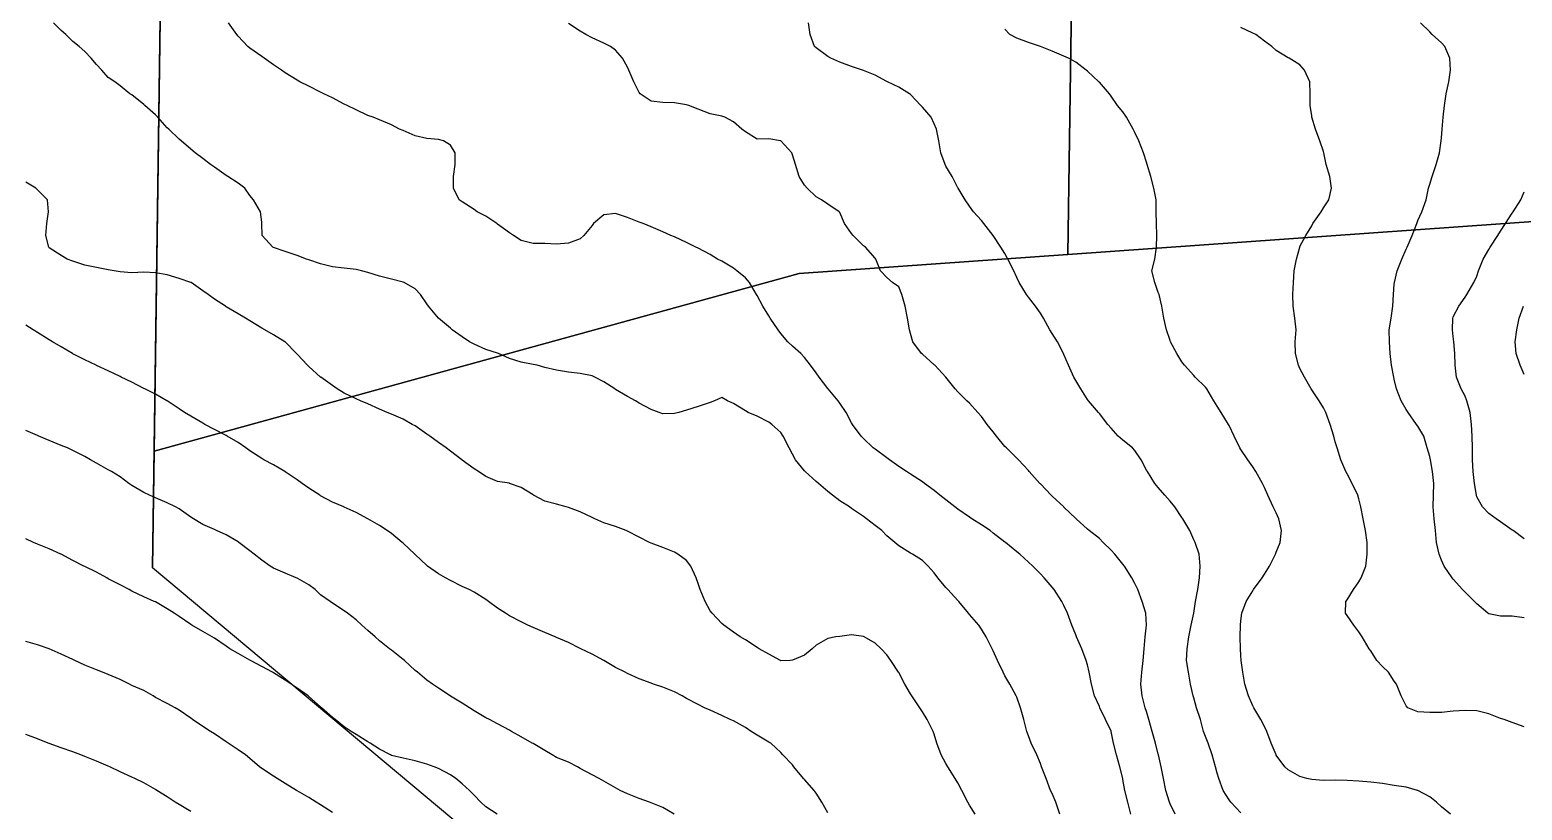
# Model space of a CAD drawing. Extents: x -280806 to 176394, y -263086 to 194114.
# Drawn here: x -102989 to 23831, y -132412 to -66166 of the extents above; entities that cross this region are included whole.
import ezdxf

# ---------------------------------------------------------------- set-up
doc = ezdxf.new("R2010")
doc.units = 0

msp = doc.modelspace()

# ---------------------------------------------------------------- linework, layer by layer
at = {"layer": 'CONTOURS'}
for points in [[(-15457.4443, -132743.6918, 509016), (-15785.2567, -131741.0522, 509016), (-16111.4232, -131013.2203, 509016), (-16238.6772, -130738.4431, 509016), (-16630.5586, -129735.8035, 509016), (-17005.6759, -128733.1639, 509016), (-17114.0628, -128466.8602, 509016), (-17426.4828, -127730.5243, 509016), (-17883.4085, -126727.9152, 509016), (-18116.6719, -126094.5408, 509016), (-18250.4791, -125725.2756, 509016), (-18514.5274, -124722.636, 509016), (-18800.3993, -123719.9964, 509016), (-19119.3115, -122831.7482, 509016), (-19172.0724, -122717.3873, 509016), (-19712.178, -121714.7477, 509016), (-20121.9511, -120998.3153, 509016), (-20277.6734, -120712.1081, 509016), (-20742.6154, -119709.499, 509016), (-21124.5602, -118900.9865, 509016), (-21216.0917, -118706.8594, 509016), (-21732.0876, -117704.2198, 509016), (-22127.1998, -117044.3582, 509016), (-22355.0683, -116701.5802, 509016), (-23129.8394, -115808.699, 509016), (-23217.7133, -115698.971, 509016), (-24055.0598, -114696.3314, 509016), (-24132.479, -114604.5562, 509016), (-24971.0753, -113693.6918, 509016), (-25135.0882, -113507.6114, 509016), (-25833.2935, -112691.0522, 509016), (-26137.7278, -112259.364, 509016), (-26635.5271, -111688.4431, 509016), (-27140.3674, -111224.507, 509016), (-27968.4785, -110685.8035, 509016), (-28143.007, -110587.1093, 509016), (-29145.6161, -109985.5255, 509016), (-29466.2352, -109683.1639, 509016), (-30148.2557, -109109.957, 509016), (-30595.2144, -108680.5243, 509016), (-31150.8953, -108238.6558, 509016), (-31882.2019, -107677.9152, 509016), (-32153.5349, -107490.4327, 509016), (-33156.144, -106813.8986, 509016), (-33345.4553, -106675.2756, 509016), (-34158.7836, -106152.1778, 509016), (-34771.3706, -105672.636, 509016), (-35161.4232, -105369.4514, 509016), (-35980.1465, -104669.9964, 509016), (-36164.0628, -104517.505, 509016), (-37104.4622, -103667.3873, 509016), (-37166.6719, -103599.996, 509016), (-37930.6531, -102664.7477, 509016), (-38169.3115, -102193.9231, 509016), (-38450.6114, -101662.1081, 509016), (-38968.9543, -100659.499, 509016), (-39171.9511, -100361.1302, 509016), (-39940.9006, -99656.8594, 509016), (-40174.5602, -99482.6966, 509016), (-41177.1998, -98972.2786, 509016), (-41941.1201, -98654.2198, 509016), (-42179.8394, -98502.1855, 509016), (-43182.479, -97882.1918, 509016), (-43693.2324, -97651.5802, 509016), (-44185.0882, -97375.8581, 509016), (-44817.2434, -97651.5802, 509016), (-45187.7278, -97816.355, 509016), (-46190.3674, -98132.4326, 509016), (-47193.007, -98452.7774, 509016), (-47827.0214, -98654.2198, 509016), (-48195.6161, -98741.9107, 509016), (-49198.2557, -98759.4062, 509016), (-49499.0323, -98654.2198, 509016), (-50200.8953, -98408.49, 509016), (-51203.5349, -97848.6638, 509016), (-51508.914, -97651.5802, 509016), (-52206.144, -97285.1191, 509016), (-53208.7836, -96696.6722, 509016), (-53280.9907, -96648.971, 509016), (-54211.4232, -96044.2783, 509016), (-54965.0717, -95646.3314, 509016), (-55214.0628, -95534.4698, 509016), (-56216.6719, -95348.1761, 509016), (-57219.3115, -95217.8741, 509016), (-58221.9511, -95044.5038, 509016), (-59224.5602, -94818.8909, 509016), (-59886.7382, -94643.6918, 509016), (-60227.1998, -94576.1786, 509016), (-61229.8394, -94368.366, 509016), (-62232.479, -94066.2178, 509016), (-63164.6184, -93641.0522, 509016), (-63235.0882, -93619.9906, 509016), (-64237.7278, -93293.3059, 509016), (-65240.3674, -92846.0119, 509016), (-65628.9264, -92638.4431, 509016), (-66243.007, -92240.0086, 509016), (-67093.6123, -91635.8035, 509016), (-67245.6161, -91498.1863, 509016), (-68248.2557, -90640.3877, 509016), (-68256.4548, -90633.1639, 509016), (-69115.6555, -89630.5243, 509016), (-69250.8953, -89427.5885, 509016), (-69802.9186, -88627.9152, 509016), (-70253.5349, -88140.6314, 509016), (-71181.9557, -87625.2756, 509016), (-71256.144, -87596.0758, 509016), (-72258.7836, -87326.6326, 509016), (-73261.4232, -87073.5876, 509016), (-74264.0628, -86765.3738, 509016), (-74805.1438, -86622.636, 509016), (-75266.6719, -86525.0695, 509016), (-76269.3115, -86407.2948, 509016), (-77271.9511, -86271.5369, 509016), (-78274.5602, -86041.5958, 509016), (-79277.1998, -85686.1685, 509016), (-79486.2012, -85619.9964, 509016), (-80279.8394, -85320.5914, 509016), (-81282.479, -84975.4663, 509016), (-82285.0882, -84637.3822, 509016), (-82342.1467, -84617.3873, 509016), (-83244.69, -83614.7477, 509016), (-83274.8042, -82612.1081, 509016), (-83287.7278, -82490.9806, 509016), (-83398.5835, -81609.499, 509016), (-83970.5102, -80606.8594, 509016), (-84290.3674, -80238.4781, 509016), (-84707.8824, -79604.2198, 509016), (-85293.007, -79178.4446, 509016), (-86163.7596, -78601.5802, 509016), (-86295.6161, -78518.4002, 509016), (-87298.2557, -77830.9848, 509016), (-87626.6472, -77598.971, 509016), (-88300.8953, -77079.1042, 509016), (-88935.1536, -76596.3314, 509016), (-89303.5349, -76280.2234, 509016), (-90140.089, -75593.6918, 509016), (-90306.144, -75456.8671, 509016), (-91187.5951, -74591.0522, 509016), (-91308.7836, -74471.2658, 509016), (-92119.8259, -73588.4431, 509016), (-92311.4232, -73391.2375, 509016), (-93227.652, -72585.8035, 509016), (-93314.0628, -72501.2215, 509016), (-94316.6719, -71682.5592, 509016), (-94479.5266, -71583.1639, 509016), (-95319.3115, -70929.0326, 509016), (-95773.9207, -70580.5243, 509016), (-96321.9511, -70196.6592, 509016), (-96875.3155, -69577.9152, 509016), (-97324.5602, -69113.4914, 509016), (-97771.6714, -68575.2756, 509016), (-98327.1998, -68015.4494, 509016), (-98798.9388, -67572.636, 509016), (-99329.8394, -67142.1974, 509016), (-99916.3356, -66569.9964, 509016), (-100332.479, -66219.1106, 509016), (-100986.0007, -65567.3873, 509016)], [(-9430.7558, -132743.6918, 505968), (-9666.031, -131741.0522, 505968), (-9921.5448, -130738.4431, 505968), (-10095.6161, -129808.285, 505968), (-10110.978, -129735.8035, 505968), (-10354.7266, -128733.1639, 505968), (-10634.5634, -127730.5243, 505968), (-10907.969, -126727.9152, 505968), (-11089.8432, -125725.2756, 505968), (-11098.2557, -125704.6406, 505968), (-11566.8247, -124722.636, 505968), (-12057.126, -123719.9964, 505968), (-12100.8953, -123611.4876, 505968), (-12511.339, -122717.3873, 505968), (-12779.7458, -121714.7477, 505968), (-12964.3937, -120712.1081, 505968), (-13103.5349, -120089.2188, 505968), (-13209.6053, -119709.499, 505968), (-13592.6779, -118706.8594, 505968), (-14036.1314, -117704.2198, 505968), (-14106.144, -117540.2678, 505968), (-14440.6925, -116701.5802, 505968), (-14817.3948, -115698.971, 505968), (-15108.7836, -115050.3871, 505968), (-15290.1091, -114696.3314, 505968), (-15935.2488, -113693.6918, 505968), (-16111.4232, -113472.3156, 505968), (-16778.5999, -112691.0522, 505968), (-17114.0628, -112350.4078, 505968), (-17756.124, -111688.4431, 505968), (-18116.6719, -111351.883, 505968), (-18862.0603, -110685.8035, 505968), (-19119.3115, -110476.8326, 505968), (-20074.5547, -109683.1639, 505968), (-20121.9511, -109648.4472, 505968), (-21124.5602, -108885.7462, 505968), (-21391.5955, -108680.5243, 505968), (-22127.1998, -108181.8715, 505968), (-22949.3674, -107677.9152, 505968), (-23129.8394, -107550.204, 505968), (-24132.479, -106847.3352, 505968), (-24376.1057, -106675.2756, 505968), (-25135.0882, -106073.2346, 505968), (-25652.0594, -105672.636, 505968), (-26137.7278, -105263.7773, 505968), (-26962.4556, -104669.9964, 505968), (-27140.3674, -104535.6406, 505968), (-28143.007, -103885.045, 505968), (-28495.752, -103667.3873, 505968), (-29145.6161, -103242.3437, 505968), (-29936.1149, -102664.7477, 505968), (-30148.2557, -102486.9883, 505968), (-31150.8953, -101776.2862, 505968), (-31311.6773, -101662.1081, 505968), (-32153.5349, -100866.8849, 505968), (-32340.4078, -100659.499, 505968), (-33071.4706, -99656.8594, 505968), (-33156.144, -99520.7662, 505968), (-33628.8278, -98654.2198, 505968), (-34158.7836, -97854.9732, 505968), (-34285.7633, -97651.5802, 505968), (-35131.7052, -96648.971, 505968), (-35161.4232, -96610.7186, 505968), (-35912.5418, -95646.3314, 505968), (-36164.0628, -95288.862, 505968), (-36638.0878, -94643.6918, 505968), (-37166.6719, -93992.3342, 505968), (-37467.5705, -93641.0522, 505968), (-38169.3115, -93026.3926, 505968), (-38561.3758, -92638.4431, 505968), (-39171.9511, -91952.003, 505968), (-39387.0485, -91635.8035, 505968), (-40064.1312, -90633.1639, 505968), (-40174.5602, -90439.4026, 505968), (-40686.5938, -89630.5243, 505968), (-41177.1998, -88732.0044, 505968), (-41247.2124, -88627.9152, 505968), (-41820.5412, -87625.2756, 505968), (-42179.8394, -87219.0077, 505968), (-42895.8146, -86622.636, 505968), (-43182.479, -86411.4096, 505968), (-44185.0882, -85816.2571, 505968), (-44541.5822, -85619.9964, 505968), (-45187.7278, -85223.2687, 505968), (-46190.3674, -84708.3396, 505968), (-46384.2506, -84617.3873, 505968), (-47193.007, -84218.3736, 505968), (-48195.6161, -83745.8422, 505968), (-48510.5659, -83614.7477, 505968), (-49198.2557, -83311.8679, 505968), (-50200.8953, -82899.3516, 505968), (-50859.5681, -82612.1081, 505968), (-51203.5349, -82502.4715, 505968), (-52206.144, -82100.989, 505968), (-53208.7836, -81752.9988, 505968), (-54211.4232, -81867.6341, 505968), (-55079.5241, -82612.1081, 505968), (-55214.0628, -82773.6521, 505968), (-55913.7617, -83614.7477, 505968), (-56216.6719, -83897.1449, 505968), (-57219.3115, -84288.5995, 505968), (-58221.9511, -84348.9499, 505968), (-59224.5602, -84307.2533, 505968), (-60227.1998, -84307.4666, 505968), (-61229.8394, -84051.8614, 505968), (-61890.2191, -83614.7477, 505968), (-62232.479, -83411.9338, 505968), (-63235.0882, -82669.1362, 505968), (-63302.5099, -82612.1081, 505968), (-64237.7278, -81992.2668, 505968), (-64968.3029, -81609.499, 505968), (-65240.3674, -81425.6131, 505968), (-66243.007, -80776.6025, 505968), (-66502.3003, -80606.8594, 505968), (-66988.1515, -79604.2198, 505968), (-66986.5666, -78601.5802, 505968), (-66832.7035, -77598.971, 505968), (-66849.7723, -76596.3314, 505968), (-67245.6161, -75958.2326, 505968), (-67823.1206, -75593.6918, 505968), (-68248.2557, -75480.5806, 505968), (-69250.8953, -75396.4253, 505968), (-70253.5349, -75171.6353, 505968), (-71256.144, -74719.4035, 505968), (-71566.1561, -74591.0522, 505968), (-72258.7836, -74237.4233, 505968), (-73261.4232, -73801.7422, 505968), (-73819.6644, -73588.4431, 505968), (-74264.0628, -73445.8272, 505968), (-75266.6719, -72961.9267, 505968), (-76025.1972, -72585.8035, 505968), (-76269.3115, -72462.6338, 505968), (-77271.9511, -71944.23, 505968), (-78008.3174, -71583.1639, 505968), (-78274.5602, -71443.3826, 505968), (-79277.1998, -70951.8317, 505968), (-80032.1894, -70580.5243, 505968), (-80279.8394, -70443.8825, 505968), (-81282.479, -69820.9627, 505968), (-81615.473, -69577.9152, 505968), (-82285.0882, -69122.5135, 505968), (-83062.9987, -68575.2756, 505968), (-83287.7278, -68415.1032, 505968), (-84290.3674, -67705.0411, 505968), (-84456.0566, -67572.636, 505968), (-85293.007, -66705.5105, 505968), (-85385.3614, -66569.9964, 505968), (-86116.3937, -65567.3873, 505968)], [(-5649.0108, -132743.6918, 502920), (-6085.0882, -131890.2518, 502920), (-6146.1091, -131741.0522, 502920), (-6445.2094, -130738.4431, 502920), (-6648.9072, -129735.8035, 502920), (-6835.1705, -128733.1639, 502920), (-7067.2757, -127730.5243, 502920), (-7087.7278, -127660.4508, 502920), (-7334.7986, -126727.9152, 502920), (-7623.9319, -125725.2756, 502920), (-7889.687, -124722.636, 502920), (-8090.3674, -124050.6434, 502920), (-8196.4073, -123719.9964, 502920), (-8457.438, -122717.3873, 502920), (-8566.1297, -121714.7477, 502920), (-8485.4491, -120712.1081, 502920), (-8380.2931, -119709.499, 502920), (-8296.8389, -118706.8594, 502920), (-8201.6194, -117704.2198, 502920), (-8092.501, -116701.5802, 502920), (-8156.7833, -115698.971, 502920), (-8448.3854, -114696.3314, 502920), (-8833.4393, -113693.6918, 502920), (-9093.007, -113166.1745, 502920), (-9330.69, -112691.0522, 502920), (-9964.0949, -111688.4431, 502920), (-10095.6161, -111535.3421, 502920), (-10793.4557, -110685.8035, 502920), (-11098.2557, -110344.8847, 502920), (-11765.2495, -109683.1639, 502920), (-12100.8953, -109350.3833, 502920), (-12962.8087, -108680.5243, 502920), (-13103.5349, -108561.0427, 502920), (-14080.7846, -107677.9152, 502920), (-14106.144, -107650.3613, 502920), (-15108.7836, -106676.3424, 502920), (-15109.8504, -106675.2756, 502920), (-16111.4232, -105743.441, 502920), (-16191.4637, -105672.636, 502920), (-17114.0628, -104709.1327, 502920), (-17154.7231, -104669.9964, 502920), (-18057.2969, -103667.3873, 502920), (-18116.6719, -103588.0478, 502920), (-18976.4518, -102664.7477, 502920), (-19119.3115, -102541.3342, 502920), (-19979.1218, -101662.1081, 502920), (-20121.9511, -101526.4416, 502920), (-20848.8686, -100659.499, 502920), (-21124.5602, -100306.7844, 502920), (-21632.3266, -99656.8594, 502920), (-22127.1998, -98997.9427, 502920), (-22418.802, -98654.2198, 502920), (-23129.8394, -97859.7586, 502920), (-23352.2825, -97651.5802, 502920), (-24132.479, -96902.2294, 502920), (-24340.0478, -96648.971, 502920), (-25135.0882, -95662.181, 502920), (-25148.4994, -95646.3314, 502920), (-26087.3748, -94643.6918, 502920), (-26137.7278, -94594.9543, 502920), (-27140.3674, -93707.8034, 502920), (-27210.959, -93641.0522, 502920), (-27937.7546, -92638.4431, 502920), (-28143.007, -91938.8052, 502920), (-28225.4554, -91635.8035, 502920), (-28408.5487, -90633.1639, 502920), (-28602.8587, -89630.5243, 502920), (-28879.9219, -88627.9152, 502920), (-29145.6161, -87976.3442, 502920), (-29684.3806, -87625.2756, 502920), (-30148.2557, -87179.7494, 502920), (-30688.026, -86622.636, 502920), (-31081.279, -85619.9964, 502920), (-31150.8953, -85543.5221, 502920), (-31983.6698, -84617.3873, 502920), (-32153.5349, -84497.479, 502920), (-33018.0696, -83614.7477, 502920), (-33156.144, -83458.5682, 502920), (-33769.615, -82612.1081, 502920), (-34158.7836, -81680.8222, 502920), (-34223.4926, -81609.499, 502920), (-35161.4232, -80962.5305, 502920), (-35702.2298, -80606.8594, 502920), (-36164.0628, -80350.675, 502920), (-36935.6335, -79604.2198, 502920), (-37166.6719, -79338.1598, 502920), (-37617.1968, -78601.5802, 502920), (-37931.2018, -77598.971, 502920), (-38169.3115, -76785.2465, 502920), (-38240.4823, -76596.3314, 502920), (-39171.9511, -75598.6296, 502920), (-39192.4337, -75593.6918, 502920), (-40174.5602, -75415.8106, 502920), (-41177.1998, -75434.19, 502920), (-42179.8394, -74830.9298, 502920), (-42470.4053, -74591.0522, 502920), (-43182.479, -73973.9846, 502920), (-43939.0536, -73588.4431, 502920), (-44185.0882, -73493.8332, 502920), (-45187.7278, -73290.745, 502920), (-46190.3674, -72885.6353, 502920), (-46994.8565, -72585.8035, 502920), (-47193.007, -72518.6256, 502920), (-48195.6161, -72346.8708, 502920), (-49198.2557, -72331.5698, 502920), (-50200.8953, -72206.419, 502920), (-51133.6442, -71583.1639, 502920), (-51203.5349, -71479.7453, 502920), (-51662.2894, -70580.5243, 502920), (-52087.9426, -69577.9152, 502920), (-52206.144, -69325.7846, 502920), (-52610.2174, -68575.2756, 502920), (-53208.7836, -67895.0839, 502920), (-53648.7929, -67572.636, 502920), (-54211.4232, -67300.3277, 502920), (-55214.0628, -66852.0583, 502920), (-55726.8583, -66569.9964, 502920), (-56216.6719, -66271.6886, 502920), (-57219.3115, -65634.5347, 502920)], [(-69.3115, -132644.6623, 499872), (-938.7535, -131741.0522, 499872), (-1071.9511, -131549.7293, 499872), (-1591.4827, -130738.4431, 499872), (-1939.0766, -129735.8035, 499872), (-2074.5602, -129273.9706, 499872), (-2215.6217, -128733.1639, 499872), (-2508.1382, -127730.5243, 499872), (-2856.0065, -126727.9152, 499872), (-3077.1998, -126146.6921, 499872), (-3243.2549, -125725.2756, 499872), (-3503.9503, -124722.636, 499872), (-3830.0254, -123719.9964, 499872), (-4079.8394, -122888.6849, 499872), (-4126.5043, -122717.3873, 499872), (-4345.747, -121714.7477, 499872), (-4532.376, -120712.1081, 499872), (-4679.8687, -119709.499, 499872), (-4648.4438, -118706.8594, 499872), (-4497.1411, -117704.2198, 499872), (-4296.8266, -116701.5802, 499872), (-4083.1313, -115698.971, 499872), (-4079.8394, -115679.2505, 499872), (-3916.8019, -114696.3314, 499872), (-3742.2125, -113693.6918, 499872), (-3595.9999, -112691.0522, 499872), (-3543.0866, -111688.4431, 499872), (-3611.7886, -110685.8035, 499872), (-3970.9649, -109683.1639, 499872), (-4079.8394, -109451.8207, 499872), (-4423.2881, -108680.5243, 499872), (-5007.9859, -107677.9152, 499872), (-5082.479, -107555.2027, 499872), (-5698.6932, -106675.2756, 499872), (-6085.0882, -106189.1806, 499872), (-6534.3329, -105672.636, 499872), (-7087.7278, -105009.3912, 499872), (-7377.8974, -104669.9964, 499872), (-8021.3302, -103667.3873, 499872), (-8090.3674, -103545.7111, 499872), (-8541.3799, -102664.7477, 499872), (-9093.007, -101886.197, 499872), (-9279.9713, -101662.1081, 499872), (-10095.6161, -101009.6532, 499872), (-10509.4735, -100659.499, 499872), (-11098.2557, -99971.1082, 499872), (-11374.4045, -99656.8594, 499872), (-12100.8953, -98746.3913, 499872), (-12179.8994, -98654.2198, 499872), (-13017.9166, -97651.5802, 499872), (-13103.5349, -97535.4514, 499872), (-13682.3806, -96648.971, 499872), (-14106.144, -95934.9466, 499872), (-14260.007, -95646.3314, 499872), (-14717.329, -94643.6918, 499872), (-15108.7836, -93741.7886, 499872), (-15154.8389, -93641.0522, 499872), (-15659.5877, -92638.4431, 499872), (-16111.4232, -91957.0627, 499872), (-16317.3461, -91635.8035, 499872), (-16858.9452, -90633.1639, 499872), (-17114.0628, -90231.1327, 499872), (-17520.2088, -89630.5243, 499872), (-18116.6719, -88865.9945, 499872), (-18295.6505, -88627.9152, 499872), (-18919.5761, -87625.2756, 499872), (-19119.3115, -87183.2546, 499872), (-19363.7916, -86622.636, 499872), (-19868.9976, -85619.9964, 499872), (-20121.9511, -85155.2983, 499872), (-20467.4419, -84617.3873, 499872), (-21124.5602, -83623.0992, 499872), (-21130.2295, -83614.7477, 499872), (-21923.2886, -82612.1081, 499872), (-22127.1998, -82346.4749, 499872), (-22800.564, -81609.499, 499872), (-23129.8394, -81147.1174, 499872), (-23511.3271, -80606.8594, 499872), (-24106.4796, -79604.2198, 499872), (-24132.479, -79563.9557, 499872), (-24604.1266, -78601.5802, 499872), (-25135.0882, -77728.633, 499872), (-25202.8757, -77598.971, 499872), (-25572.3542, -76596.3314, 499872), (-25730.6064, -75593.6918, 499872), (-25925.4955, -74591.0522, 499872), (-26137.7278, -74140.7102, 499872), (-26379.3427, -73588.4431, 499872), (-27140.3674, -72737.6549, 499872), (-27271.4618, -72585.8035, 499872), (-28143.007, -71657.9009, 499872), (-28226.7965, -71583.1639, 499872), (-29145.6161, -71026.0505, 499872), (-30089.9779, -70580.5243, 499872), (-30148.2557, -70557.3595, 499872), (-31150.8953, -70011.4322, 499872), (-32153.5349, -69603.0307, 499872), (-32221.6577, -69577.9152, 499872), (-33156.144, -69270.8292, 499872), (-34158.7836, -68895.7118, 499872), (-34924.1364, -68575.2756, 499872), (-35161.4232, -68417.2063, 499872), (-36164.0628, -67684.8329, 499872), (-36299.6074, -67572.636, 499872), (-36675.6086, -66569.9964, 499872), (-36805.1791, -65567.3873, 499872)], [(23993.856, -116073.4788, 490728), (22991.2164, -115956.1003, 490728), (21988.5768, -115931.1982, 490728), (20985.9372, -115749.1716, 490728), (20923.3313, -115698.971, 490728), (19983.3281, -114909.3562, 490728), (19793.1634, -114696.3314, 490728), (18980.6885, -113907.1738, 490728), (18773.6378, -113693.6918, 490728), (17978.0489, -112798.098, 490728), (17886.487, -112691.0522, 490728), (17197.578, -111688.4431, 490728), (16975.4398, -111202.8967, 490728), (16778.8133, -110685.8035, 490728), (16564.9351, -109683.1639, 490728), (16475.0191, -108680.5243, 490728), (16357.7016, -107677.9152, 490728), (16271.1994, -106675.2756, 490728), (16289.9141, -105672.636, 490728), (16313.4446, -104669.9964, 490728), (16203.8995, -103667.3873, 490728), (16027.969, -102664.7477, 490728), (15972.8002, -102380.1559, 490728), (15771.9979, -101662.1081, 490728), (15482.7122, -100659.499, 490728), (14970.1606, -99817.4585, 490728), (14862.5357, -99656.8594, 490728), (14142.0799, -98654.2198, 490728), (13967.521, -98397.6391, 490728), (13540.5266, -97651.5802, 490728), (13154.2536, -96648.971, 490728), (12964.9118, -95810.832, 490728), (12926.0498, -95646.3314, 490728), (12737.1653, -94643.6918, 490728), (12614.7881, -93641.0522, 490728), (12547.0006, -92638.4431, 490728), (12532.4616, -91635.8035, 490728), (12707.6302, -90633.1639, 490728), (12840.2182, -89630.5243, 490728), (12892.0342, -88627.9152, 490728), (12964.9118, -87746.8603, 490728), (12974.7264, -87625.2756, 490728), (13197.6876, -86622.636, 490728), (13593.1351, -85619.9964, 490728), (13967.521, -84797.3717, 490728), (14044.9706, -84617.3873, 490728), (14485.4981, -83614.7477, 490728), (14876.9222, -82612.1081, 490728), (14970.1606, -82355.8018, 490728), (15306.2635, -81609.499, 490728), (15670.8958, -80606.8594, 490728), (15877.4892, -79604.2198, 490728), (15972.8002, -79252.7244, 490728), (16177.0466, -78601.5802, 490728), (16523.97, -77598.971, 490728), (16818.0106, -76596.3314, 490728), (16959.0415, -75593.6918, 490728), (16975.4398, -75336.1968, 490728), (17025.9146, -74591.0522, 490728), (17112.3864, -73588.4431, 490728), (17224.6138, -72585.8035, 490728), (17359.884, -71583.1639, 490728), (17594.0009, -70580.5243, 490728), (17727.2899, -69577.9152, 490728), (17680.686, -68575.2756, 490728), (17273.016, -67572.636, 490728), (16975.4398, -67274.7854, 490728), (16192.3476, -66569.9964, 490728), (15972.8002, -66329.7835, 490728), (15187.5744, -65567.3873, 490728)], [(17743.109, -132743.6918, 496824), (16975.4398, -132127.1119, 496824), (16538.1432, -131741.0522, 496824), (15972.8002, -131292.8743, 496824), (14970.1606, -130747.0385, 496824), (14947.6358, -130738.4431, 496824), (13967.521, -130474.8521, 496824), (12964.9118, -130309.3457, 496824), (11962.2722, -130162.615, 496824), (10959.6326, -130037.4031, 496824), (9956.993, -129956.753, 496824), (8954.3839, -129901.5233, 496824), (7951.7443, -129878.1146, 496824), (6949.1047, -129883.601, 496824), (5946.4651, -129813.558, 496824), (5532.6991, -129735.8035, 496824), (4943.856, -129560.0254, 496824), (3941.2164, -128999.9858, 496824), (3663.9398, -128733.1639, 496824), (2938.5768, -127746.8921, 496824), (2930.652, -127730.5243, 496824), (2511.0948, -126727.9152, 496824), (2137.3795, -125725.2756, 496824), (1935.9372, -125312.2411, 496824), (1635.3434, -124722.636, 496824), (1014.161, -123719.9964, 496824), (933.3281, -123567.383, 496824), (569.0921, -122717.3873, 496824), (261.7318, -121714.7477, 496824), (79.7357, -120712.1081, 496824), (-39.8983, -119709.499, 496824), (-69.3115, -119258.334, 496824), (-103.5406, -118706.8594, 496824), (-129.3571, -117704.2198, 496824), (-109.2098, -116701.5802, 496824), (-69.3115, -116336.9479, 496824), (4.4806, -115698.971, 496824), (372.1303, -114696.3314, 496824), (933.3281, -113790.1001, 496824), (998.8601, -113693.6918, 496824), (1732.8185, -112691.0522, 496824), (1935.9372, -112389.1783, 496824), (2350.5871, -111688.4431, 496824), (2873.563, -110685.8035, 496824), (2938.5768, -110513.8658, 496824), (3273.0338, -109683.1639, 496824), (3376.7573, -108680.5243, 496824), (3161.3551, -107677.9152, 496824), (2938.5768, -107178.8357, 496824), (2668.3716, -106675.2756, 496824), (2214.4634, -105672.636, 496824), (1935.9372, -105027.2525, 496824), (1757.7816, -104669.9964, 496824), (1189.6649, -103667.3873, 496824), (933.3281, -103274.2867, 496824), (511.8202, -102664.7477, 496824), (-69.3115, -101797.8355, 496824), (-154.6555, -101662.1081, 496824), (-645.1092, -100659.499, 496824), (-1071.9511, -99747.0192, 496824), (-1117.6102, -99656.8594, 496824), (-1738.7621, -98654.2198, 496824), (-2074.5602, -98125.8185, 496824), (-2369.0275, -97651.5802, 496824), (-2975.2442, -96648.971, 496824), (-3077.1998, -96511.7806, 496824), (-3944.051, -95646.3314, 496824), (-4079.8394, -95507.3122, 496824), (-4867.1988, -94643.6918, 496824), (-5082.479, -94347.6396, 496824), (-5527.0603, -93641.0522, 496824), (-6052.1088, -92638.4431, 496824), (-6085.0882, -92546.5154, 496824), (-6398.2397, -91635.8035, 496824), (-6615.2268, -90633.1639, 496824), (-6779.6664, -89630.5243, 496824), (-7027.2859, -88627.9152, 496824), (-7087.7278, -88455.1546, 496824), (-7393.8994, -87625.2756, 496824), (-7651.9735, -86622.636, 496824), (-7393.5641, -85619.9964, 496824), (-7254.0266, -84617.3873, 496824), (-7209.5563, -83614.7477, 496824), (-7240.3716, -82612.1081, 496824), (-7266.7063, -81609.499, 496824), (-7271.766, -80606.8594, 496824), (-7460.9858, -79604.2198, 496824), (-7732.5626, -78601.5802, 496824), (-8022.8542, -77598.971, 496824), (-8090.3674, -77401.3997, 496824), (-8343.0466, -76596.3314, 496824), (-8751.3262, -75593.6918, 496824), (-9093.007, -74890.884, 496824), (-9235.9277, -74591.0522, 496824), (-9785.9088, -73588.4431, 496824), (-10095.6161, -73134.3216, 496824), (-10543.4892, -72585.8035, 496824), (-11098.2557, -71786.5874, 496824), (-11236.7263, -71583.1639, 496824), (-12100.8953, -70613.1684, 496824), (-12130.6742, -70580.5243, 496824), (-13103.5349, -69680.0232, 496824), (-13222.3459, -69577.9152, 496824), (-14106.144, -68921.8027, 496824), (-14713.6409, -68575.2756, 496824), (-15108.7836, -68408.4586, 496824), (-16111.4232, -67968.4493, 496824), (-17089.4959, -67572.636, 496824), (-17114.0628, -67564.6807, 496824), (-18116.6719, -67250.0052, 496824), (-19119.3115, -66865.561, 496824), (-19695.7798, -66569.9964, 496824), (-20121.9511, -66117.0026, 496824)], [(23993.856, -125350.5545, 493776), (22991.2164, -124978.7899, 493776), (22297.2478, -124722.636, 493776), (21988.5768, -124624.5818, 493776), (20985.9372, -124228.3418, 493776), (19983.3281, -123979.1069, 493776), (18980.6885, -123949.3584, 493776), (17978.0489, -124015.3476, 493776), (16975.4398, -124112.0302, 493776), (15972.8002, -124134.4025, 493776), (14970.1606, -124068.5657, 493776), (14118.6713, -123719.9964, 493776), (13967.521, -123552.905, 493776), (13544.611, -122717.3873, 493776), (13141.0253, -121714.7477, 493776), (12964.9118, -121454.7533, 493776), (12478.2986, -120712.1081, 493776), (11962.2722, -120212.358, 493776), (11492.5754, -119709.499, 493776), (10959.6326, -118873.3716, 493776), (10832.0129, -118706.8594, 493776), (10238.171, -117704.2198, 493776), (9956.993, -117276.1282, 493776), (9539.9962, -116701.5802, 493776), (8954.3839, -115897.1215, 493776), (8809.0248, -115698.971, 493776), (8847.3077, -114696.3314, 493776), (8954.3839, -114558.257, 493776), (9489.0031, -113693.6918, 493776), (9956.993, -113039.7739, 493776), (10162.5197, -112691.0522, 493776), (10551.7493, -111688.4431, 493776), (10657.5149, -110685.8035, 493776), (10656.9967, -109683.1639, 493776), (10509.2297, -108680.5243, 493776), (10325.7706, -107677.9152, 493776), (10123.8406, -106675.2756, 493776), (9956.993, -105990.7253, 493776), (9873.8436, -105672.636, 493776), (9387.9924, -104669.9964, 493776), (8954.3839, -103861.5449, 493776), (8854.8058, -103667.3873, 493776), (8421.1973, -102664.7477, 493776), (8097.4387, -101662.1081, 493776), (7951.7443, -101139.0408, 493776), (7813.548, -100659.499, 493776), (7512.2227, -99656.8594, 493776), (7146.0665, -98654.2198, 493776), (6949.1047, -98251.3351, 493776), (6570.2688, -97651.5802, 493776), (5946.4651, -96715.6308, 493776), (5907.9689, -96648.971, 493776), (5324.6426, -95646.3314, 493776), (4943.856, -94904.052, 493776), (4828.7026, -94643.6918, 493776), (4580.7478, -93641.0522, 493776), (4530.4253, -92638.4431, 493776), (4618.482, -91635.8035, 493776), (4523.0186, -90633.1639, 493776), (4368.7289, -89630.5243, 493776), (4331.7262, -88627.9152, 493776), (4388.9981, -87625.2756, 493776), (4466.2954, -86622.636, 493776), (4648.3829, -85619.9964, 493776), (4925.1108, -84617.3873, 493776), (4943.856, -84571.9721, 493776), (5436.4433, -83614.7477, 493776), (5946.4651, -82804.8941, 493776), (6047.1406, -82612.1081, 493776), (6755.5872, -81609.499, 493776), (6949.1047, -81283.1496, 493776), (7389.3578, -80606.8594, 493776), (7641.1836, -79604.2198, 493776), (7483.6325, -78601.5802, 493776), (7182.3682, -77598.971, 493776), (6980.8344, -76596.3314, 493776), (6949.1047, -76502.0568, 493776), (6633.6672, -75593.6918, 493776), (6257.1782, -74591.0522, 493776), (5966.6734, -73588.4431, 493776), (5946.4651, -73454.7274, 493776), (5820.3084, -72585.8035, 493776), (5827.2578, -71583.1639, 493776), (5788.4263, -70580.5243, 493776), (5347.015, -69577.9152, 493776), (4943.856, -69141.8683, 493776), (4032.4126, -68575.2756, 493776), (3941.2164, -68527.1172, 493776), (2938.5768, -67912.3356, 493776), (2560.6553, -67572.636, 493776), (1935.9372, -67113.3938, 493776), (1203.1675, -66569.9964, 493776), (933.3281, -66437.2255, 493776), (-69.3115, -65970.15, 493776)], [(-22666.2996, -132743.6918, 512064), (-23129.8394, -131987.7269, 512064), (-23287.6039, -131741.0522, 512064), (-23779.7645, -130738.4431, 512064), (-24132.479, -130087.9999, 512064), (-24343.9798, -129735.8035, 512064), (-24978.6343, -128733.1639, 512064), (-25135.0882, -128465.2142, 512064), (-25537.0584, -127730.5243, 512064), (-25903.1842, -126727.9152, 512064), (-26137.7278, -125957.076, 512064), (-26212.5257, -125725.2756, 512064), (-26723.8582, -124722.636, 512064), (-27140.3674, -124056.9528, 512064), (-27369.8208, -123719.9964, 512064), (-28042.0877, -122717.3873, 512064), (-28143.007, -122534.3854, 512064), (-28636.2038, -121714.7477, 512064), (-29145.6161, -120731.5848, 512064), (-29158.2348, -120712.1081, 512064), (-29817.0905, -119709.499, 512064), (-30148.2557, -119233.2185, 512064), (-30653.0654, -118706.8594, 512064), (-31150.8953, -118243.9291, 512064), (-32087.119, -117704.2198, 512064), (-32153.5349, -117669.503, 512064), (-33156.144, -117539.0182, 512064), (-34158.7836, -117668.6801, 512064), (-34493.3016, -117704.2198, 512064), (-35161.4232, -117852.2916, 512064), (-36164.0628, -118400.0782, 512064), (-36512.0834, -118706.8594, 512064), (-37166.6719, -119259.6446, 512064), (-38169.3115, -119692.0339, 512064), (-38375.905, -119709.499, 512064), (-39171.9511, -119739.857, 512064), (-39205.6925, -119709.499, 512064), (-40174.5602, -119167.7779, 512064), (-41005.567, -118706.8594, 512064), (-41177.1998, -118618.193, 512064), (-42179.8394, -117959.124, 512064), (-42635.8507, -117704.2198, 512064), (-43182.479, -117305.7547, 512064), (-43998.8249, -116701.5802, 512064), (-44185.0882, -116565.8832, 512064), (-45003.2018, -115698.971, 512064), (-45187.7278, -115489.3296, 512064), (-45611.034, -114696.3314, 512064), (-46021.9654, -113693.6918, 512064), (-46190.3674, -113162.7607, 512064), (-46349.6558, -112691.0522, 512064), (-46824.4428, -111688.4431, 512064), (-47193.007, -111219.5693, 512064), (-47930.1962, -110685.8035, 512064), (-48195.6161, -110510.6654, 512064), (-49198.2557, -110125.6421, 512064), (-50200.8953, -109751.1648, 512064), (-50331.3497, -109683.1639, 512064), (-51203.5349, -109227.9451, 512064), (-52206.144, -108719.9959, 512064), (-52306.5451, -108680.5243, 512064), (-53208.7836, -108329.1204, 512064), (-54211.4232, -108017.5538, 512064), (-54974.49, -107677.9152, 512064), (-55214.0628, -107564.1638, 512064), (-56216.6719, -107094.9242, 512064), (-57219.3115, -106723.6474, 512064), (-57410.9088, -106675.2756, 512064), (-58221.9511, -106446.3403, 512064), (-59224.5602, -106191.619, 512064), (-60198.4877, -105672.636, 512064), (-60227.1998, -105654.0432, 512064), (-61229.8394, -105032.4341, 512064), (-62214.4958, -104669.9964, 512064), (-62232.479, -104664.4795, 512064), (-63235.0882, -104498.394, 512064), (-64237.7278, -104087.0664, 512064), (-64865.9815, -103667.3873, 512064), (-65240.3674, -103428.5155, 512064), (-66243.007, -102692.7283, 512064), (-66280.1011, -102664.7477, 512064), (-67245.6161, -101926.4611, 512064), (-67606.4383, -101662.1081, 512064), (-68248.2557, -101196.2518, 512064), (-68996.1434, -100659.499, 512064), (-69250.8953, -100480.368, 512064), (-70253.5349, -99787.71, 512064), (-70485.2438, -99656.8594, 512064), (-71256.144, -99222.6718, 512064), (-72258.7836, -98795.0983, 512064), (-72610.6752, -98654.2198, 512064), (-73261.4232, -98359.5086, 512064), (-74264.0628, -97910.8735, 512064), (-74887.1959, -97651.5802, 512064), (-75266.6719, -97503.935, 512064), (-76269.3115, -97005.4346, 512064), (-76862.0256, -96648.971, 512064), (-77271.9511, -96360.4474, 512064), (-78266.8183, -95646.3314, 512064), (-78274.5602, -95640.8146, 512064), (-79277.1998, -94760.2169, 512064), (-79403.5394, -94643.6918, 512064), (-80279.8394, -93693.4169, 512064), (-80327.6626, -93641.0522, 512064), (-81282.479, -92661.2117, 512064), (-81313.4772, -92638.4431, 512064), (-82285.0882, -92054.7816, 512064), (-83014.3831, -91635.8035, 512064), (-83287.7278, -91488.6766, 512064), (-84290.3674, -90855.485, 512064), (-84660.0288, -90633.1639, 512064), (-85293.007, -90261.7651, 512064), (-86295.6161, -89672.7391, 512064), (-86360.8128, -89630.5243, 512064), (-87298.2557, -89021.9911, 512064), (-87824.8282, -88627.9152, 512064), (-88300.8953, -88322.9323, 512064), (-89292.9278, -87625.2756, 512064), (-89303.5349, -87619.9416, 512064), (-90306.144, -87267.227, 512064), (-91308.7836, -86973.979, 512064), (-92311.4232, -86784.881, 512064), (-93314.0628, -86728.1578, 512064), (-94316.6719, -86799.9686, 512064), (-95319.3115, -86700.5124, 512064), (-95825.8891, -86622.636, 512064), (-96321.9511, -86541.3458, 512064), (-97324.5602, -86354.3206, 512064), (-98327.1998, -86129.8354, 512064), (-99329.8394, -85795.4393, 512064), (-99828.3094, -85619.9964, 512064), (-100332.479, -85330.6802, 512064), (-101335.0882, -84658.6572, 512064), (-101385.9898, -84617.3873, 512064), (-101630.6527, -83614.7477, 512064), (-101547.7471, -82612.1081, 512064), (-101395.7434, -81609.499, 512064), (-101494.9862, -80606.8594, 512064), (-102337.7278, -79734.8875, 512064), (-102475.4669, -79604.2198, 512064), (-103340.3674, -79090.8756, 512064)], [(23993.856, -109375.5902, 487680), (23064.155, -108680.5243, 487680), (22991.2164, -108629.8056, 487680), (21988.5768, -107923.6145, 487680), (21621.4757, -107677.9152, 487680), (20985.9372, -107226.8722, 487680), (20456.9263, -106675.2756, 487680), (19983.3281, -105802.0846, 487680), (19946.2034, -105672.636, 487680), (19774.3572, -104669.9964, 487680), (19657.4359, -103667.3873, 487680), (19612.6303, -102664.7477, 487680), (19602.2671, -101662.1081, 487680), (19572.5796, -100659.499, 487680), (19521.7085, -99656.8594, 487680), (19415.9124, -98654.2198, 487680), (19141.9886, -97651.5802, 487680), (18980.6885, -97266.2215, 487680), (18658.8806, -96648.971, 487680), (18261.1471, -95646.3314, 487680), (18150.5352, -94643.6918, 487680), (18109.3872, -93641.0522, 487680), (18028.7371, -92638.4431, 487680), (17978.0489, -92207.4864, 487680), (17903.7082, -91635.8035, 487680), (17928.0617, -90633.1639, 487680), (17978.0489, -90520.9061, 487680), (18450.0317, -89630.5243, 487680), (18980.6885, -88865.1715, 487680), (19138.2091, -88627.9152, 487680), (19737.263, -87625.2756, 487680), (19983.3281, -87063.7121, 487680), (20124.6638, -86622.636, 487680), (20514.9907, -85619.9964, 487680), (20985.9372, -84818.921, 487680), (21117.4584, -84617.3873, 487680), (21764.3964, -83614.7477, 487680), (21988.5768, -83263.9534, 487680), (22410.6943, -82612.1081, 487680), (22991.2164, -81735.8081, 487680), (23076.1642, -81609.499, 487680), (23707.344, -80606.8594, 487680), (23993.856, -79919.9011, 487680)], [(23993.856, -95414.3482, 484632), (23670.7375, -94643.6918, 484632), (23310.5554, -93641.0522, 484632), (23234.8735, -92638.4431, 484632), (23373.3746, -91635.8035, 484632), (23590.7275, -90633.1639, 484632), (23934.3286, -89630.5243, 484632)], [(-35161.4232, -132631.3121, 515112), (-35675.1026, -131741.0522, 515112), (-36164.0628, -130977.4063, 515112), (-36344.9921, -130738.4431, 515112), (-37166.6719, -129798.7142, 515112), (-37233.4841, -129735.8035, 515112), (-38067.3254, -128733.1639, 515112), (-38169.3115, -128575.0642, 515112), (-38998.9466, -127730.5243, 515112), (-39171.9511, -127524.3881, 515112), (-40028.1038, -126727.9152, 515112), (-40174.5602, -126637.0238, 515112), (-41177.1998, -126061.5919, 515112), (-41688.8371, -125725.2756, 515112), (-42179.8394, -125392.7693, 515112), (-43182.479, -124844.495, 515112), (-43480.7563, -124722.636, 515112), (-44185.0882, -124379.4007, 515112), (-45187.7278, -123926.0717, 515112), (-45643.1904, -123719.9964, 515112), (-46190.3674, -123455.8567, 515112), (-47193.007, -122927.3335, 515112), (-47562.1198, -122717.3873, 515112), (-48195.6161, -122381.6806, 515112), (-49198.2557, -121983.1546, 515112), (-49982.7804, -121714.7477, 515112), (-50200.8953, -121636.7189, 515112), (-51203.5349, -121255.5055, 515112), (-52206.144, -120803.3652, 515112), (-52391.5234, -120712.1081, 515112), (-53208.7836, -120294.9893, 515112), (-54211.4232, -119713.8271, 515112), (-54219.1956, -119709.499, 515112), (-55214.0628, -119181.1282, 515112), (-56155.4681, -118706.8594, 515112), (-56216.6719, -118676.1355, 515112), (-57219.3115, -118184.5846, 515112), (-58221.9511, -117751.3418, 515112), (-58337.1046, -117704.2198, 515112), (-59224.5602, -117343.7938, 515112), (-60227.1998, -116895.7073, 515112), (-60656.6021, -116701.5802, 515112), (-61229.8394, -116414.8548, 515112), (-62232.479, -115905.1682, 515112), (-62580.3778, -115698.971, 515112), (-63235.0882, -115278.0422, 515112), (-63999.7399, -114696.3314, 515112), (-64237.7278, -114529.7887, 515112), (-65240.3674, -113908.7587, 515112), (-65643.4349, -113693.6918, 515112), (-66243.007, -113413.0625, 515112), (-67245.6161, -112907.7041, 515112), (-67672.5494, -112691.0522, 515112), (-68248.2557, -112347.9389, 515112), (-69193.7148, -111688.4431, 515112), (-69250.8953, -111645.893, 515112), (-70253.5349, -110696.502, 515112), (-70264.4772, -110685.8035, 515112), (-71256.144, -109759.943, 515112), (-71344.0788, -109683.1639, 515112), (-72258.7836, -108933.3864, 515112), (-72619.7582, -108680.5243, 515112), (-73261.4232, -108247.5864, 515112), (-74262.173, -107677.9152, 515112), (-74264.0628, -107676.9703, 515112), (-75266.6719, -107137.1086, 515112), (-76269.3115, -106692.5882, 515112), (-76309.5146, -106675.2756, 515112), (-77271.9511, -106276.6277, 515112), (-78274.5602, -105724.9702, 515112), (-78351.4918, -105672.636, 515112), (-79277.1998, -105074.8013, 515112), (-79857.661, -104669.9964, 515112), (-80279.8394, -104378.4552, 515112), (-81282.479, -103690.4606, 515112), (-81319.3903, -103667.3873, 515112), (-82285.0882, -103098.1123, 515112), (-83093.875, -102664.7477, 515112), (-83287.7278, -102544.5955, 515112), (-84290.3674, -101905.6738, 515112), (-84631.2862, -101662.1081, 515112), (-85293.007, -101207.377, 515112), (-86219.8428, -100659.499, 515112), (-86295.6161, -100616.7965, 515112), (-87298.2557, -100096.1981, 515112), (-88127.0069, -99656.8594, 515112), (-88300.8953, -99562.5542, 515112), (-89303.5349, -98974.7779, 515112), (-89851.3214, -98654.2198, 515112), (-90306.144, -98332.8386, 515112), (-91308.7836, -97672.6723, 515112), (-91344.811, -97651.5802, 515112), (-92311.4232, -97095.4726, 515112), (-93212.2901, -96648.971, 515112), (-93314.0628, -96601.5442, 515112), (-94316.6719, -96085.5178, 515112), (-95226.439, -95646.3314, 515112), (-95319.3115, -95603.2632, 515112), (-96321.9511, -95121.1001, 515112), (-97324.5602, -94658.3527, 515112), (-97357.0214, -94643.6918, 515112), (-98327.1998, -94180.975, 515112), (-99329.8394, -93664.2475, 515112), (-99372.6029, -93641.0522, 515112), (-100332.479, -93076.715, 515112), (-101073.5088, -92638.4431, 515112), (-101335.0882, -92481.0444, 515112), (-102337.7278, -91871.0482, 515112), (-102714.4606, -91635.8035, 515112), (-103340.3674, -91231.8216, 515112)], [(-48247.1273, -132743.6918, 518160), (-49198.2557, -132177.221, 518160), (-50200.8953, -131787.6866, 518160), (-50335.5254, -131741.0522, 518160), (-51203.5349, -131426.0414, 518160), (-52206.144, -131022.9434, 518160), (-52811.5073, -130738.4431, 518160), (-53208.7836, -130516.5182, 518160), (-54211.4232, -129950.4132, 518160), (-54609.0653, -129735.8035, 518160), (-55214.0628, -129416.0988, 518160), (-56216.6719, -128872.3051, 518160), (-56459.5975, -128733.1639, 518160), (-57219.3115, -128346.6775, 518160), (-58221.9511, -127933.0639, 518160), (-58607.2183, -127730.5243, 518160), (-59224.5602, -127359.2779, 518160), (-60227.1998, -126764.9484, 518160), (-60293.7377, -126727.9152, 518160), (-61229.8394, -126180.403, 518160), (-62046.3072, -125725.2756, 518160), (-62232.479, -125621.095, 518160), (-63235.0882, -125091.2611, 518160), (-63932.8973, -124722.636, 518160), (-64237.7278, -124570.3579, 518160), (-65240.3674, -123978.8021, 518160), (-65631.2429, -123719.9964, 518160), (-66243.007, -123333.6014, 518160), (-67245.6161, -122727.0494, 518160), (-67261.3133, -122717.3873, 518160), (-68248.2557, -122059.7508, 518160), (-68784.0026, -121714.7477, 518160), (-69250.8953, -121384.9541, 518160), (-70056.9084, -120712.1081, 518160), (-70253.5349, -120543.767, 518160), (-71153.2435, -119709.499, 518160), (-71256.144, -119622.4481, 518160), (-72258.7836, -118827.0725, 518160), (-72424.9301, -118706.8594, 518160), (-73261.4232, -118037.61, 518160), (-73656.3526, -117704.2198, 518160), (-74264.0628, -117157.9267, 518160), (-74763.691, -116701.5802, 518160), (-75266.6719, -116263.1558, 518160), (-75996.5155, -115698.971, 518160), (-76269.3115, -115499.449, 518160), (-77271.9511, -114844.4338, 518160), (-77480.3734, -114696.3314, 518160), (-78274.5602, -114139.0351, 518160), (-78731.0897, -113693.6918, 518160), (-79277.1998, -113282.029, 518160), (-80279.8394, -112724.7022, 518160), (-80363.4766, -112691.0522, 518160), (-81282.479, -112294.9037, 518160), (-82285.0882, -111855.1687, 518160), (-82555.5677, -111688.4431, 518160), (-83287.7278, -111179.4576, 518160), (-83913.8174, -110685.8035, 518160), (-84290.3674, -110400.084, 518160), (-85227.2921, -109683.1639, 518160), (-85293.007, -109636.7124, 518160), (-86295.6161, -109045.7662, 518160), (-87126.9886, -108680.5243, 518160), (-87298.2557, -108594.0526, 518160), (-88300.8953, -108148.6483, 518160), (-89081.4271, -107677.9152, 518160), (-89303.5349, -107537.7072, 518160), (-90306.144, -106844.592, 518160), (-90611.2183, -106675.2756, 518160), (-91308.7836, -106314.6972, 518160), (-92311.4232, -105887.8248, 518160), (-92811.2952, -105672.636, 518160), (-93314.0628, -105454.7345, 518160), (-94316.6719, -104840.4101, 518160), (-94562.4626, -104669.9964, 518160), (-95319.3115, -104119.8324, 518160), (-96062.292, -103667.3873, 518160), (-96321.9511, -103513.4023, 518160), (-97324.5602, -102967.3836, 518160), (-97827.9679, -102664.7477, 518160), (-98327.1998, -102396.859, 518160), (-99329.8394, -101868.4272, 518160), (-99799.1705, -101662.1081, 518160), (-100332.479, -101441.1586, 518160), (-101335.0882, -101035.5002, 518160), (-102228.2131, -100659.499, 518160), (-102337.7278, -100608.9022, 518160), (-103340.3674, -100190.747, 518160)], [(-63261.1486, -132743.6918, 521208), (-64237.7278, -132121.2293, 521208), (-64657.4983, -131741.0522, 521208), (-65240.3674, -131150.045, 521208), (-65634.9005, -130738.4431, 521208), (-66243.007, -130190.2908, 521208), (-66790.7935, -129735.8035, 521208), (-67245.6161, -129412.4107, 521208), (-68248.2557, -128875.5055, 521208), (-68623.7693, -128733.1639, 521208), (-69250.8953, -128505.2954, 521208), (-70253.5349, -128235.1512, 521208), (-71256.144, -128011.367, 521208), (-72258.7836, -127772.0686, 521208), (-72336.2333, -127730.5243, 521208), (-73261.4232, -127227.9091, 521208), (-74063.2606, -126727.9152, 521208), (-74264.0628, -126603.4349, 521208), (-75266.6719, -125997.7973, 521208), (-75668.5202, -125725.2756, 521208), (-76269.3115, -125331.5045, 521208), (-77034.5119, -124722.636, 521208), (-77271.9511, -124540.0608, 521208), (-78201.1949, -123719.9964, 521208), (-78274.5602, -123651.3859, 521208), (-79277.1998, -122769.569, 521208), (-79340.141, -122717.3873, 521208), (-80279.8394, -122050.0582, 521208), (-80773.9202, -121714.7477, 521208), (-81282.479, -121377.3646, 521208), (-82285.0882, -120758.3158, 521208), (-82367.4451, -120712.1081, 521208), (-83287.7278, -120203.6712, 521208), (-84231.0533, -119709.499, 521208), (-84290.3674, -119678.257, 521208), (-85293.007, -119112.9444, 521208), (-85986.305, -118706.8594, 521208), (-86295.6161, -118481.856, 521208), (-87298.2557, -117808.8881, 521208), (-87489.4872, -117704.2198, 521208), (-88300.8953, -117245.1605, 521208), (-89221.9094, -116701.5802, 521208), (-89303.5349, -116650.8919, 521208), (-90306.144, -115980.7282, 521208), (-90727.7129, -115698.971, 521208), (-91308.7836, -115315.7765, 521208), (-92311.4232, -114737.327, 521208), (-92411.7329, -114696.3314, 521208), (-93314.0628, -114298.8722, 521208), (-94316.6719, -113814.8194, 521208), (-94538.6578, -113693.6918, 521208), (-95319.3115, -113282.6995, 521208), (-96321.9511, -112761.7963, 521208), (-96457.2214, -112691.0522, 521208), (-97324.5602, -112213.1563, 521208), (-98327.1998, -111723.3122, 521208), (-98395.8713, -111688.4431, 521208), (-99329.8394, -111203.6587, 521208), (-100332.479, -110691.2594, 521208), (-100344.1834, -110685.8035, 521208), (-101335.0882, -110230.2494, 521208), (-102337.7278, -109822.7014, 521208), (-102679.2866, -109683.1639, 521208), (-103340.3674, -109377.3581, 521208)], [(-77271.9511, -132621.7718, 524256), (-78274.5602, -131951.0594, 524256), (-78642.6672, -131741.0522, 524256), (-79277.1998, -131350.6644, 524256), (-80279.8394, -130767.0638, 524256), (-80328.9732, -130738.4431, 524256), (-81282.479, -130160.2375, 524256), (-81976.5696, -129735.8035, 524256), (-82285.0882, -129533.8126, 524256), (-83287.7278, -128877.7306, 524256), (-83464.4813, -128733.1639, 524256), (-84290.3674, -128027.6738, 524256), (-84671.9465, -127730.5243, 524256), (-85293.007, -127297.495, 524256), (-86139.1622, -126727.9152, 524256), (-86295.6161, -126622.6678, 524256), (-87298.2557, -125936.2886, 524256), (-87642.7102, -125725.2756, 524256), (-88300.8953, -125298.2203, 524256), (-89155.7678, -124722.636, 524256), (-89303.5349, -124616.657, 524256), (-90306.144, -123919.3966, 524256), (-90634.2307, -123719.9964, 524256), (-91308.7836, -123351.0055, 524256), (-92311.4232, -122838.5453, 524256), (-92522.6496, -122717.3873, 524256), (-93314.0628, -122261.1626, 524256), (-94316.6719, -121822.3116, 524256), (-94524.2407, -121714.7477, 524256), (-95319.3115, -121331.4617, 524256), (-96321.9511, -120889.4407, 524256), (-96801.3101, -120712.1081, 524256), (-97324.5602, -120511.3058, 524256), (-98327.1998, -120092.9374, 524256), (-99164.6683, -119709.499, 524256), (-99329.8394, -119628.3307, 524256), (-100332.479, -119161.2247, 524256), (-101332.8936, -118706.8594, 524256), (-101335.0882, -118705.945, 524256), (-102337.7278, -118384.1371, 524256), (-103340.3674, -118100.033, 524256)], [(-89303.5349, -132536.8546, 527304), (-90306.144, -131935.6366, 527304), (-90631.457, -131741.0522, 527304), (-91308.7836, -131285.8639, 527304), (-92200.2931, -130738.4431, 527304), (-92311.4232, -130668.583, 527304), (-93314.0628, -130085.9578, 527304), (-94053.2028, -129735.8035, 527304), (-94316.6719, -129608.9762, 527304), (-95319.3115, -129149.155, 527304), (-96190.5823, -128733.1639, 527304), (-96321.9511, -128671.0762, 527304), (-97324.5602, -128243.2284, 527304), (-98327.1998, -127857.1992, 527304), (-98643.4908, -127730.5243, 527304), (-99329.8394, -127471.6882, 527304), (-100332.479, -127118.9126, 527304), (-101335.0882, -126767.2649, 527304), (-101438.7506, -126727.9152, 527304), (-102337.7278, -126369.0742, 527304), (-103340.3674, -125986.5502, 527304)]]:
    msp.add_polyline3d(points, dxfattribs=at)
at = {"layer": 'PARCELS'}
for points in [[(28433.268, 73685.4305, 0), (32922.6367, 53882.0868, 0), (57066.8201, 27723.4193, 0), (72411.1226, -55150.0243, 0), (58768.0918, -80022.5273, 0), (-14774.3875, -85232.9309, 0), (-14631.101, -75452.2037, 0), (-13082.839, 30166.7875, 0), (-90574.6728, 31942.0646, 0), (-89179.207, 132225.7757, 0), (-69611.3213, 125692.2962, 0), (-9424.6903, 110071.1134, 0), (15740.3597, 85885.1724, 0), (28433.268, 73685.4305, 0)], [(-14774.3875, -85232.9309, 0), (-37610.7655, -86850.474, 0), (-92437.0313, -101920.9138, 0), (-92296.0613, -91784.8812, 0), (-91530.3732, -36749.3398, 0), (-90574.6728, 31942.0646, 0), (-13082.839, 30166.7875, 0), (-14631.101, -75452.2037, 0), (-14774.3875, -85232.9309, 0)], [(-91530.3732, -36749.3398, 0), (-92296.0613, -91784.8812, 0), (-92437.0313, -101920.9138, 0), (-92554.6841, -111854.3458, 0), (-91530.3732, -36749.3398, 0)], [(26524.1227, -215612.6854, 0), (67372.9615, -245649.9024, 0), (-92554.6841, -111854.3458, 0), (-92437.0313, -101920.9138, 0), (-37610.7655, -86850.474, 0), (-14774.3875, -85232.9309, 0), (58768.0918, -80022.5273, 0), (72411.1226, -55150.0243, 0), (67478.1785, -79526.4043, 0), (25137.5266, -117784.7784, 0), (68003.867, -154411.4057, 0), (39668.2265, -181604.5339, 0), (26524.1227, -215612.6854, 0)]]:
    msp.add_polyline3d(points, dxfattribs=at)

doc.saveas('drawing.dxf')
